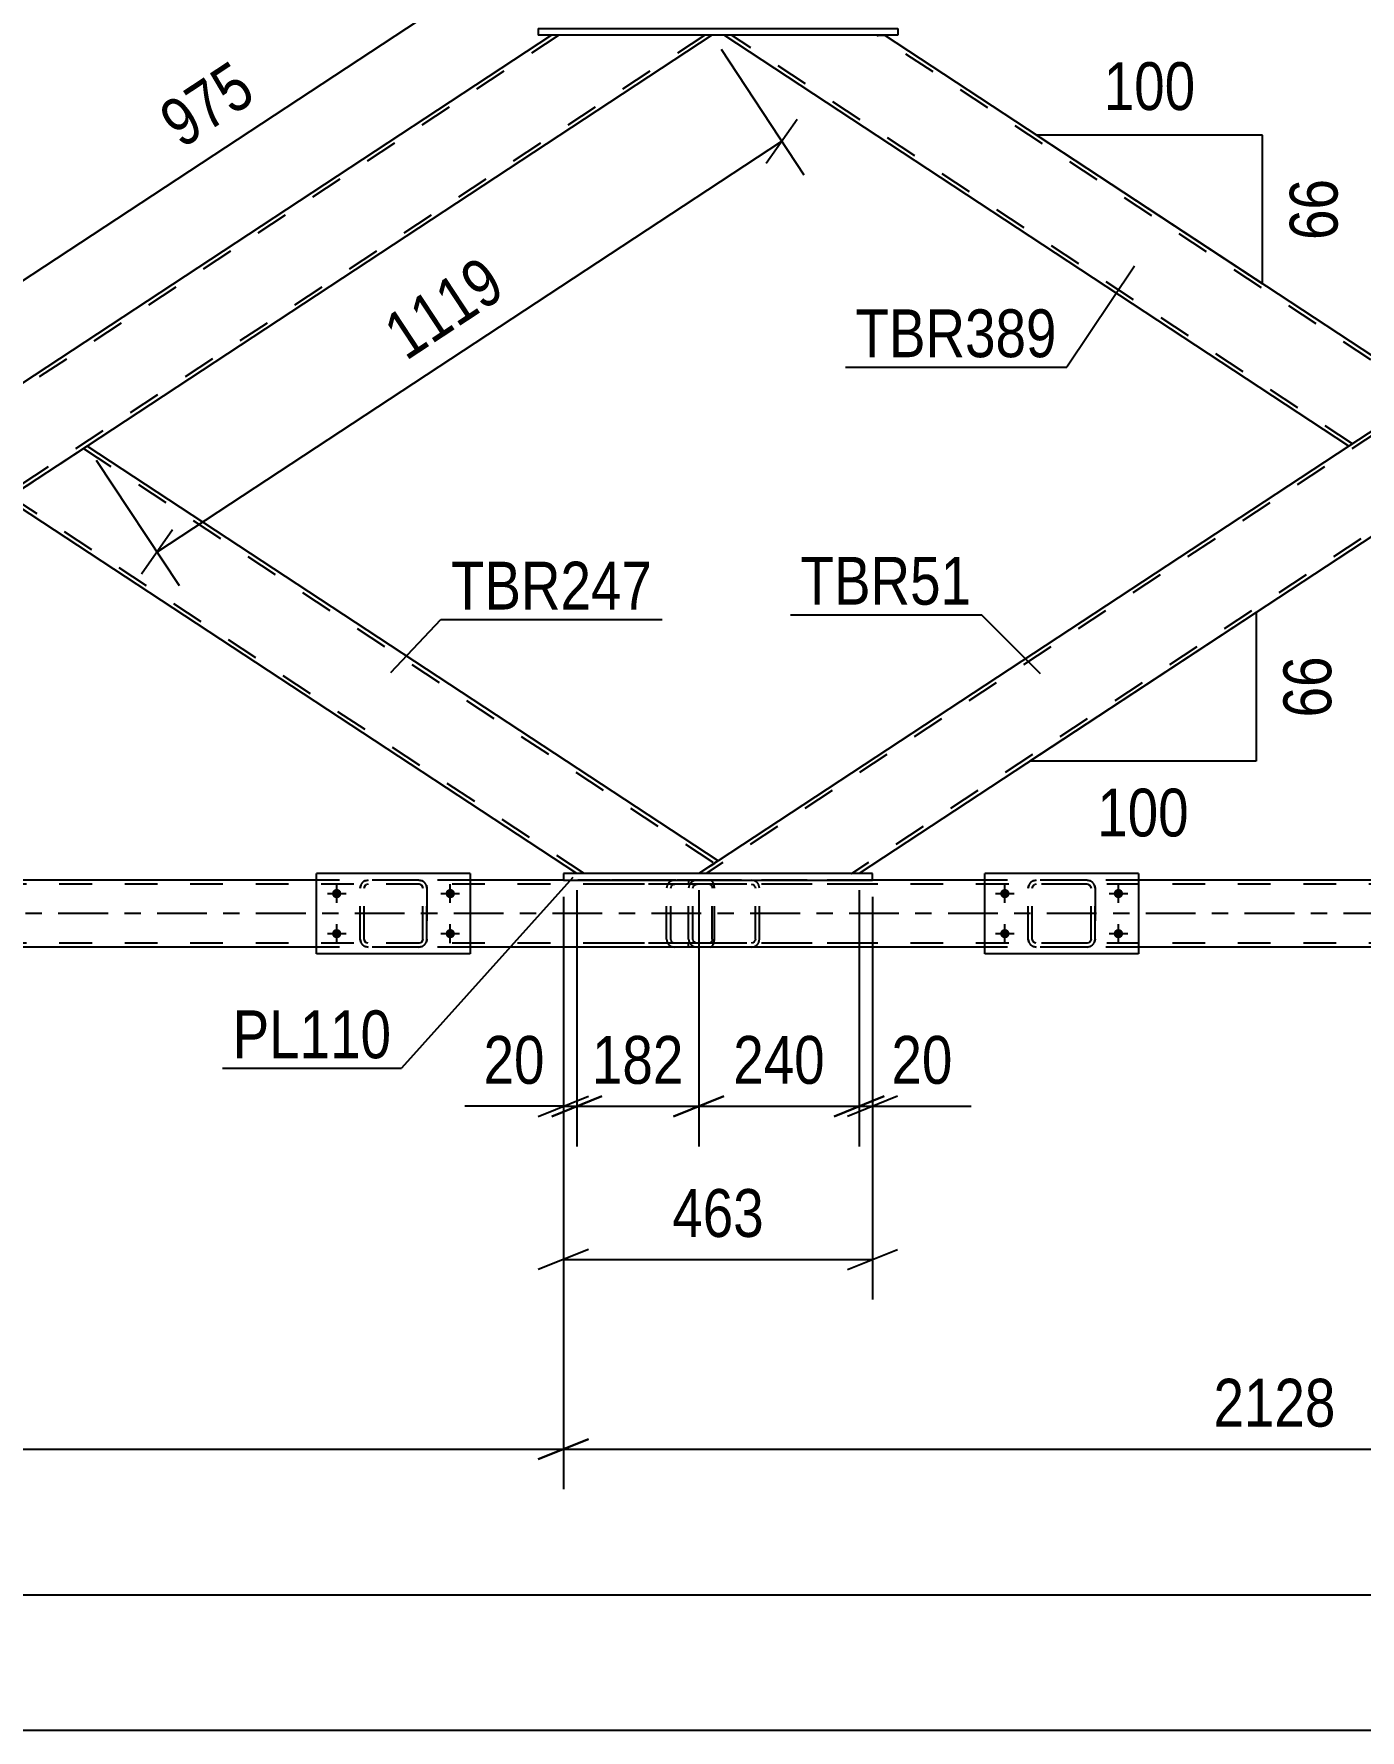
# Model space of a CAD drawing. Header units: millimetres. Extents: x -777 to 412, y -850 to -9.
# Drawn here: x -519 to -439.6, y -169.1 to -67.5 of the extents above; entities that cross this region are included whole.
import ezdxf

# ---------------------------------------------------------------- set-up
doc = ezdxf.new("R2010")
doc.units = ezdxf.units.MM
doc.linetypes.add('DXK_LINE_DOT2', pattern=[3.9198, 1.9599, -1.9599])
doc.linetypes.add('DXK_LINE_DOT3', pattern=[5.9187, 2.979, -0.9799, 0.9799, -0.9799])
doc.styles.add('Arial Narrow', font='ARIALN.TTF', dxfattribs={"height": 0.2})

# ---------------------------------------------------------------- blocks, each defined once
blk = doc.blocks.new('Part-570390744-2685 - 2615')
at = {"color": 2, "linetype": 'Continuous'}
for p, q in [((-440.28, -92.18), (-477.68, -67.58)), ((-468.44, -67.58), (-477.31, -67.58)), ((-435.48, -89.02), (-468.07, -67.58)), ((-435.74, -89.2), (-440.28, -92.18)), ((-435.51, -89.04), (-435.74, -89.2)), ((-435.48, -89.02), (-435.51, -89.04))]:
    blk.add_line(p, q, dxfattribs=at)
at = {"color": 7, "linetype": 'DXK_LINE_DOT2'}
for p, q in [((-477.31, -67.58), (-477.68, -67.58)), ((-440.06, -92.04), (-477.24, -67.58)), ((-477.24, -67.58), (-477.21, -67.58)), ((-435.69, -89.17), (-468.51, -67.58)), ((-468.51, -67.58), (-468.07, -67.58)), ((-435.74, -89.2), (-435.6, -89.11))]:
    blk.add_line(p, q, dxfattribs=at)
blk = doc.blocks.new('Part-570390744-2800 - 2615')
at = {"color": 2, "linetype": 'Continuous'}
for p, q in [((-515.81, -92.18), (-520.61, -95.34)), ((-478.04, -117.02), (-515.81, -92.18)), ((-486.5, -117.78), (-520.61, -95.34)), ((-479.2, -117.78), (-486.12, -117.78)), ((-478.08, -117.04), (-479.2, -117.78)), ((-478.04, -117.02), (-478.08, -117.04))]:
    blk.add_line(p, q, dxfattribs=at)
at = {"color": 7, "linetype": 'DXK_LINE_DOT2'}
for p, q in [((-516.02, -92.33), (-478.26, -117.17)), ((-520.39, -95.2), (-520.37, -95.19)), ((-486.06, -117.78), (-520.39, -95.2)), ((-486.12, -117.78), (-486.5, -117.78)), ((-478.26, -117.17), (-478.48, -117.31)), ((-478.04, -117.02), (-478.04, -117.02))]:
    blk.add_line(p, q, dxfattribs=at)
blk = doc.blocks.new('Part-570390744-2676 - 2615')
at = {"color": 2, "linetype": 'Continuous'}
for p, q in [((-487.3, -117.78), (-487.3, -118.18)), ((-486.12, -117.78), (-487.3, -117.78)), ((-478.82, -117.78), (-479.2, -117.78)), ((-468.79, -117.78), (-469.96, -117.78)), ((-468.79, -118.18), (-468.79, -117.78)), ((-487.3, -118.18), (-468.79, -118.18))]:
    blk.add_line(p, q, dxfattribs=at)
at = {"color": 7, "linetype": 'DXK_LINE_DOT2'}
for p, q in [((-479.2, -117.78), (-486.12, -117.78)), ((-469.96, -117.78), (-478.82, -117.78))]:
    blk.add_line(p, q, dxfattribs=at)
blk = doc.blocks.new('Part-570390744-2782 - 2615')
at = {"color": 7, "linetype": 'DXK_LINE_DOT2'}
for p, q in [((-478.53, -118.18), (-486.19, -118.18)), ((-478.53, -118.42), (-486.19, -118.42)), ((-481.09, -118.49), (-481.12, -118.66)), ((-481.12, -121.7), (-481.12, -118.66)), ((-481.09, -118.48), (-481.09, -118.49)), ((-480.87, -118.66), (-480.85, -118.57)), ((-480.87, -121.7), (-480.87, -118.66)), ((-480.85, -118.57), (-480.8, -118.49)), ((-480.62, -118.18), (-480.81, -118.22)), ((-480.8, -118.49), (-480.72, -118.44)), ((-480.72, -118.44), (-480.62, -118.42)), ((-479.81, -118.18), (-479.81, -118.42)), ((-478.43, -118.22), (-478.53, -118.18)), ((-478.53, -118.42), (-478.48, -118.44)), ((-478.48, -118.44), (-478.43, -118.49)), ((-478.34, -118.32), (-478.43, -118.22)), ((-478.43, -118.49), (-478.4, -118.57)), ((-478.4, -118.57), (-478.39, -118.66)), ((-478.39, -121.7), (-478.39, -118.66)), ((-478.28, -118.48), (-478.34, -118.32)), ((-478.26, -118.66), (-478.28, -118.48)), ((-478.26, -121.7), (-478.26, -118.66)), ((-481.12, -121.7), (-481.1, -121.79)), ((-481.1, -121.79), (-481.09, -121.89)), ((-480.85, -121.79), (-480.87, -121.7)), ((-480.8, -121.87), (-480.85, -121.79)), ((-480.72, -121.92), (-480.8, -121.87)), ((-478.43, -121.87), (-478.48, -121.92)), ((-478.4, -121.79), (-478.43, -121.87)), ((-478.39, -121.7), (-478.4, -121.79)), ((-478.28, -121.89), (-478.26, -121.7)), ((-478.53, -121.94), (-486.19, -121.94)), ((-478.53, -122.18), (-486.19, -122.18)), ((-480.81, -122.15), (-480.62, -122.18)), ((-480.62, -121.94), (-480.72, -121.92)), ((-479.81, -122.18), (-479.81, -121.94)), ((-478.48, -121.92), (-478.53, -121.94)), ((-478.53, -122.18), (-478.43, -122.15)), ((-478.43, -122.15), (-478.34, -122.04)), ((-478.34, -122.04), (-478.28, -121.89))]:
    blk.add_line(p, q, dxfattribs=at)
for centre, start, end in [((-480.64, -118.68), 111.1941, 156.1506), ((-480.64, -121.69), 203.8494, 248.8059)]:
    blk.add_arc(centre, 0.492, start, end, dxfattribs=at)
blk = doc.blocks.new('Part-570390744-2728 - 2615')
at = {"color": 2, "linetype": 'Continuous'}
for p, q in [((-488.81, -67.18), (-488.81, -67.58)), ((-488.81, -67.18), (-467.27, -67.18)), ((-487.64, -67.58), (-488.81, -67.58)), ((-477.31, -67.58), (-478.78, -67.58)), ((-467.27, -67.58), (-468.44, -67.58)), ((-467.27, -67.18), (-467.27, -67.58))]:
    blk.add_line(p, q, dxfattribs=at)
at = {"color": 7, "linetype": 'DXK_LINE_DOT2'}
for p, q in [((-478.78, -67.58), (-487.64, -67.58)), ((-468.44, -67.58), (-477.31, -67.58))]:
    blk.add_line(p, q, dxfattribs=at)
blk = doc.blocks.new('Part-570390744-2874 - 2615')
at = {"color": 2, "linetype": 'Continuous'}
for p, q in [((-492.87, -117.78), (-502.07, -117.78)), ((-502.07, -122.58), (-502.07, -117.78)), ((-492.87, -117.78), (-492.87, -122.58)), ((-492.87, -122.58), (-502.07, -122.58))]:
    blk.add_line(p, q, dxfattribs=at)
blk = doc.blocks.new('Part-570390744-2881 - 2615')
at = {"color": 7, "linetype": 'DXK_LINE_DOT2'}
for p, q in [((-459.47, -118.66), (-459.43, -118.48)), ((-459.43, -118.48), (-459.47, -118.66)), ((-459.47, -121.7), (-459.47, -118.66)), ((-459.47, -118.66), (-459.47, -118.66)), ((-459.47, -121.7), (-459.47, -118.66)), ((-459.23, -118.66), (-459.21, -118.57)), ((-459.21, -118.57), (-459.23, -118.66)), ((-459.23, -121.7), (-459.23, -118.66)), ((-459.23, -118.66), (-459.23, -118.66)), ((-459.23, -121.7), (-459.23, -118.66)), ((-459.21, -118.57), (-459.16, -118.49)), ((-459.16, -118.49), (-459.21, -118.57)), ((-459.17, -118.22), (-458.99, -118.18)), ((-458.99, -118.18), (-459.17, -118.22)), ((-459.16, -118.49), (-459.08, -118.44)), ((-458.99, -118.42), (-459.08, -118.44)), ((-455.95, -118.18), (-458.99, -118.18)), ((-455.95, -118.42), (-458.99, -118.42)), ((-455.95, -118.18), (-455.76, -118.22)), ((-455.76, -118.22), (-455.95, -118.18)), ((-455.86, -118.44), (-455.95, -118.42)), ((-455.86, -118.44), (-455.78, -118.49)), ((-455.78, -118.49), (-455.86, -118.44)), ((-455.78, -118.49), (-455.73, -118.57)), ((-455.73, -118.57), (-455.78, -118.49)), ((-455.73, -118.57), (-455.71, -118.66)), ((-455.71, -118.66), (-455.73, -118.57)), ((-455.71, -121.7), (-455.71, -118.66)), ((-455.71, -118.66), (-455.71, -118.66)), ((-455.71, -121.7), (-455.71, -118.66)), ((-455.5, -118.48), (-455.47, -118.66)), ((-455.47, -118.66), (-455.5, -118.48)), ((-455.47, -121.7), (-455.47, -118.66)), ((-455.47, -118.66), (-455.47, -118.66)), ((-455.47, -118.66), (-455.47, -121.7)), ((-459.47, -121.7), (-459.47, -121.7)), ((-459.43, -121.89), (-459.47, -121.7)), ((-459.47, -121.7), (-459.43, -121.89)), ((-459.23, -121.7), (-459.23, -121.7)), ((-459.21, -121.79), (-459.23, -121.7)), ((-459.23, -121.7), (-459.21, -121.79)), ((-459.16, -121.87), (-459.21, -121.79)), ((-459.21, -121.79), (-459.16, -121.87)), ((-459.08, -121.92), (-459.16, -121.87)), ((-459.16, -121.87), (-459.08, -121.92)), ((-455.78, -121.87), (-455.86, -121.92)), ((-455.73, -121.79), (-455.78, -121.87)), ((-455.78, -121.87), (-455.73, -121.79)), ((-455.71, -121.7), (-455.73, -121.79)), ((-455.73, -121.79), (-455.71, -121.7)), ((-455.71, -121.7), (-455.71, -121.7)), ((-455.47, -121.7), (-455.5, -121.89)), ((-455.5, -121.89), (-455.47, -121.7)), ((-455.47, -121.7), (-455.47, -121.7)), ((-458.99, -122.18), (-459.17, -122.15)), ((-459.17, -122.15), (-458.99, -122.18)), ((-458.99, -121.94), (-459.08, -121.92)), ((-455.95, -121.94), (-458.99, -121.94)), ((-455.95, -122.18), (-458.99, -122.18)), ((-455.86, -121.92), (-455.95, -121.94)), ((-455.76, -122.15), (-455.95, -122.18)), ((-455.95, -122.18), (-455.76, -122.15))]:
    blk.add_line(p, q, dxfattribs=at)
at = {"color": 7, "linetype": 'DXK_LINE_DOT3'}
blk.add_line((-457.47, -120.18), (-457.47, -120.18), dxfattribs=at)
at = {"color": 7, "linetype": 'DXK_LINE_DOT2'}
for centre, start, end in [((-458.99, -118.66), 112.5, 157.5), ((-458.99, -118.66), 112.5, 157.5), ((-455.95, -118.66), 22.5, 67.5), ((-455.95, -118.66), 22.5, 67.5), ((-458.99, -121.7), 202.5, 247.5), ((-458.99, -121.7), 202.5, 247.5), ((-455.95, -121.7), 292.5, 337.5), ((-455.95, -121.7), 292.5, 337.5)]:
    blk.add_arc(centre, 0.48, start, end, dxfattribs=at)
blk = doc.blocks.new('Part-570390744-2882 - 2615')
at = {"color": 2, "linetype": 'Continuous'}
for p, q in [((-452.87, -117.78), (-462.07, -117.78)), ((-462.07, -122.58), (-462.07, -117.78)), ((-452.87, -117.78), (-452.87, -122.58)), ((-452.87, -122.58), (-462.07, -122.58))]:
    blk.add_line(p, q, dxfattribs=at)
blk = doc.blocks.new('Part-570390744-2885 - 2615')
at = {"color": 7, "linetype": 'DXK_LINE_DOT2'}
for p, q in [((-499.47, -118.66), (-499.43, -118.48)), ((-499.43, -118.48), (-499.47, -118.66)), ((-499.47, -121.7), (-499.47, -118.66)), ((-499.47, -118.66), (-499.47, -118.66)), ((-499.47, -121.7), (-499.47, -118.66)), ((-499.23, -118.66), (-499.21, -118.57)), ((-499.21, -118.57), (-499.23, -118.66)), ((-499.23, -121.7), (-499.23, -118.66)), ((-499.23, -118.66), (-499.23, -118.66)), ((-499.23, -121.7), (-499.23, -118.66)), ((-499.21, -118.57), (-499.16, -118.49)), ((-499.16, -118.49), (-499.21, -118.57)), ((-499.17, -118.22), (-498.99, -118.18)), ((-498.99, -118.18), (-499.17, -118.22)), ((-499.16, -118.49), (-499.08, -118.44)), ((-498.99, -118.42), (-499.08, -118.44)), ((-495.95, -118.18), (-498.99, -118.18)), ((-495.95, -118.42), (-498.99, -118.42)), ((-495.95, -118.18), (-495.76, -118.22)), ((-495.76, -118.22), (-495.95, -118.18)), ((-495.86, -118.44), (-495.95, -118.42)), ((-495.86, -118.44), (-495.78, -118.49)), ((-495.78, -118.49), (-495.86, -118.44)), ((-495.78, -118.49), (-495.73, -118.57)), ((-495.73, -118.57), (-495.78, -118.49)), ((-495.73, -118.57), (-495.71, -118.66)), ((-495.71, -118.66), (-495.73, -118.57)), ((-495.71, -121.7), (-495.71, -118.66)), ((-495.71, -118.66), (-495.71, -118.66)), ((-495.71, -121.7), (-495.71, -118.66)), ((-495.5, -118.48), (-495.47, -118.66)), ((-495.47, -118.66), (-495.5, -118.48)), ((-495.47, -121.7), (-495.47, -118.66)), ((-495.47, -118.66), (-495.47, -118.66)), ((-495.47, -118.66), (-495.47, -121.7)), ((-499.47, -121.7), (-499.47, -121.7)), ((-499.43, -121.89), (-499.47, -121.7)), ((-499.47, -121.7), (-499.43, -121.89)), ((-499.23, -121.7), (-499.23, -121.7)), ((-499.21, -121.79), (-499.23, -121.7)), ((-499.23, -121.7), (-499.21, -121.79)), ((-499.16, -121.87), (-499.21, -121.79)), ((-499.21, -121.79), (-499.16, -121.87)), ((-499.08, -121.92), (-499.16, -121.87)), ((-499.16, -121.87), (-499.08, -121.92)), ((-495.78, -121.87), (-495.86, -121.92)), ((-495.73, -121.79), (-495.78, -121.87)), ((-495.78, -121.87), (-495.73, -121.79)), ((-495.71, -121.7), (-495.73, -121.79)), ((-495.73, -121.79), (-495.71, -121.7)), ((-495.71, -121.7), (-495.71, -121.7)), ((-495.47, -121.7), (-495.5, -121.89)), ((-495.5, -121.89), (-495.47, -121.7)), ((-495.47, -121.7), (-495.47, -121.7)), ((-498.99, -122.18), (-499.17, -122.15)), ((-499.17, -122.15), (-498.99, -122.18)), ((-498.99, -121.94), (-499.08, -121.92)), ((-495.95, -121.94), (-498.99, -121.94)), ((-495.95, -122.18), (-498.99, -122.18)), ((-495.86, -121.92), (-495.95, -121.94)), ((-495.76, -122.15), (-495.95, -122.18)), ((-495.95, -122.18), (-495.76, -122.15))]:
    blk.add_line(p, q, dxfattribs=at)
at = {"color": 7, "linetype": 'DXK_LINE_DOT3'}
blk.add_line((-497.47, -120.18), (-497.47, -120.18), dxfattribs=at)
at = {"color": 7, "linetype": 'DXK_LINE_DOT2'}
for centre, start, end in [((-498.99, -118.66), 112.5, 157.5), ((-498.99, -118.66), 112.5, 157.5), ((-495.95, -118.66), 22.5, 67.5), ((-495.95, -118.66), 22.5, 67.5), ((-498.99, -121.7), 202.5, 247.5), ((-498.99, -121.7), 202.5, 247.5), ((-495.95, -121.7), 292.5, 337.5), ((-495.95, -121.7), 292.5, 337.5)]:
    blk.add_arc(centre, 0.48, start, end, dxfattribs=at)
blk = doc.blocks.new('Part-570390744-3141 - 2615')
at = {"color": 7, "linetype": 'DXK_LINE_DOT2'}
for p, q in [((-64.74, -118.42), (-670.07, -118.42)), ((-492.87, -118.18), (-502.07, -118.18)), ((-468.79, -118.18), (-487.3, -118.18)), ((-452.87, -118.18), (-462.07, -118.18)), ((-64.74, -121.94), (-670.07, -121.94)), ((-492.87, -122.18), (-502.07, -122.18)), ((-452.87, -122.18), (-462.07, -122.18))]:
    blk.add_line(p, q, dxfattribs=at)
at = {"color": 2, "linetype": 'Continuous'}
for p, q in [((-502.07, -118.18), (-532.87, -118.18)), ((-487.3, -118.18), (-492.87, -118.18)), ((-462.07, -118.18), (-468.79, -118.18)), ((-422.07, -118.18), (-452.87, -118.18)), ((-502.07, -122.18), (-532.87, -122.18)), ((-462.07, -122.18), (-492.87, -122.18)), ((-422.07, -122.18), (-452.87, -122.18))]:
    blk.add_line(p, q, dxfattribs=at)
at = {"color": 7, "linetype": 'DXK_LINE_DOT3'}
blk.add_line((-64.74, -120.18), (-670.07, -120.18), dxfattribs=at)
blk = doc.blocks.new('Bolt-570390744-2973 - 2615')
at = {"linetype": 'Continuous'}
for points in [[(-460.87, -118.7, -1), (-460.87, -119.26, -1)], [(-454.07, -118.7, -1), (-454.07, -119.26, -1)], [(-460.87, -121.1, -1), (-460.87, -121.66, -1)], [(-454.07, -121.1, -1), (-454.07, -121.66, -1)]]:
    blk.add_hatch(color=1, dxfattribs=at).paths.add_polyline_path(points)
at = {"color": 1, "linetype": 'Continuous'}
for p, q in [((-460.87, -119.54), (-460.87, -118.42)), ((-454.07, -119.54), (-454.07, -118.42)), ((-461.43, -118.98), (-460.31, -118.98)), ((-454.63, -118.98), (-453.51, -118.98)), ((-460.87, -121.94), (-460.87, -120.82)), ((-454.07, -121.94), (-454.07, -120.82)), ((-461.43, -121.38), (-460.31, -121.38)), ((-454.63, -121.38), (-453.51, -121.38))]:
    blk.add_line(p, q, dxfattribs=at)
blk = doc.blocks.new('Part-570390744-3093 - 2615')
at = {"color": 7, "linetype": 'DXK_LINE_DOT2'}
for p, q in [((-487.58, -67.58), (-563.89, -117.78)), ((-478.84, -67.58), (-555.16, -117.78)), ((-487.64, -67.58), (-488.02, -67.58)), ((-478.88, -67.58), (-478.84, -67.58)), ((-478.41, -67.58), (-478.84, -67.58)), ((-515.81, -92.18), (-520.61, -95.34))]:
    blk.add_line(p, q, dxfattribs=at)
at = {"color": 2, "linetype": 'Continuous'}
for p, q in [((-488.02, -67.58), (-563.18, -117.02)), ((-478.41, -67.58), (-515.81, -92.18)), ((-478.78, -67.58), (-487.64, -67.58))]:
    blk.add_line(p, q, dxfattribs=at)
blk = doc.blocks.new('Bolt-570390744-2991 - 2615')
at = {"linetype": 'Continuous'}
for points in [[(-500.87, -118.7, -1), (-500.87, -119.26, -1)], [(-494.07, -118.7, -1), (-494.07, -119.26, -1)], [(-500.87, -121.1, -1), (-500.87, -121.66, -1)], [(-494.07, -121.1, -1), (-494.07, -121.66, -1)]]:
    blk.add_hatch(color=1, dxfattribs=at).paths.add_polyline_path(points)
at = {"color": 1, "linetype": 'Continuous'}
for p, q in [((-500.87, -119.54), (-500.87, -118.42)), ((-494.07, -119.54), (-494.07, -118.42)), ((-501.43, -118.98), (-500.31, -118.98)), ((-494.63, -118.98), (-493.51, -118.98)), ((-500.87, -121.94), (-500.87, -120.82)), ((-494.07, -121.94), (-494.07, -120.82)), ((-501.43, -121.38), (-500.31, -121.38)), ((-494.63, -121.38), (-493.51, -121.38))]:
    blk.add_line(p, q, dxfattribs=at)
blk = doc.blocks.new('Part-570390744-3054 - 2615')
at = {"color": 7, "linetype": 'DXK_LINE_DOT2'}
for p, q in [((-479.77, -118.49), (-479.81, -118.66)), ((-479.81, -121.7), (-479.81, -118.66)), ((-479.77, -118.48), (-479.77, -118.49)), ((-479.55, -118.66), (-479.53, -118.57)), ((-479.55, -121.7), (-479.55, -118.66)), ((-479.53, -118.57), (-479.48, -118.49)), ((-479.3, -118.18), (-479.49, -118.22)), ((-479.48, -118.49), (-479.39, -118.44)), ((-479.39, -118.44), (-479.3, -118.42)), ((-469.55, -118.18), (-479.3, -118.18)), ((-469.55, -118.42), (-479.3, -118.42)), ((-475.86, -118.22), (-476.06, -118.18)), ((-476.06, -118.42), (-475.96, -118.44)), ((-475.96, -118.44), (-475.88, -118.49)), ((-475.88, -118.49), (-475.82, -118.57)), ((-475.82, -118.57), (-475.8, -118.66)), ((-475.8, -121.7), (-475.8, -118.66)), ((-475.59, -118.49), (-475.59, -118.48)), ((-475.55, -118.66), (-475.59, -118.49)), ((-475.55, -121.7), (-475.55, -118.66)), ((-479.81, -121.7), (-479.79, -121.79)), ((-479.79, -121.79), (-479.77, -121.89)), ((-479.53, -121.79), (-479.55, -121.7)), ((-479.48, -121.87), (-479.53, -121.79)), ((-479.39, -121.92), (-479.48, -121.87)), ((-475.88, -121.87), (-475.96, -121.92)), ((-475.82, -121.79), (-475.88, -121.87)), ((-475.8, -121.7), (-475.82, -121.79)), ((-475.59, -121.89), (-475.57, -121.79)), ((-475.57, -121.79), (-475.55, -121.7)), ((-479.49, -122.15), (-479.3, -122.18)), ((-479.3, -121.94), (-479.39, -121.92)), ((-469.55, -121.94), (-479.3, -121.94)), ((-469.55, -122.18), (-479.3, -122.18)), ((-475.96, -121.92), (-476.06, -121.94)), ((-476.06, -122.18), (-475.86, -122.15))]:
    blk.add_line(p, q, dxfattribs=at)
for centre, start, end in [((-479.31, -118.68), 110.7583, 155.68), ((-476.04, -118.68), 24.32, 69.2417), ((-479.31, -121.68), 204.32, 249.2417), ((-476.04, -121.68), 290.7583, 335.68)]:
    blk.add_arc(centre, 0.496, start, end, dxfattribs=at)
blk = doc.blocks.new('Part-570390744-3066 - 2615')
at = {"color": 7, "linetype": 'DXK_LINE_DOT2'}
for p, q in [((-402.44, -67.58), (-478.76, -117.78)), ((-393.71, -67.58), (-470.03, -117.78)), ((-435.48, -89.02), (-440.28, -92.18)), ((-478.04, -117.02), (-479.2, -117.78)), ((-478.82, -117.78), (-479.2, -117.78)), ((-470.06, -117.78), (-470.03, -117.78)), ((-469.59, -117.78), (-469.96, -117.78))]:
    blk.add_line(p, q, dxfattribs=at)
at = {"color": 2, "linetype": 'Continuous'}
for p, q in [((-440.28, -92.18), (-478.04, -117.02)), ((-435.48, -95.34), (-469.59, -117.78)), ((-469.96, -117.78), (-478.82, -117.78))]:
    blk.add_line(p, q, dxfattribs=at)
blk = doc.blocks.new('AngleDimension-570390744-58801 - 2615')
at = {"color": 7, "linetype": 'Continuous'}
for p, q in [((-445.83, -102.15), (-459.37, -111.06)), ((-445.83, -102.15), (-445.83, -111.06)), ((-452.74, -106.7), (-459.37, -111.06)), ((-445.83, -111.06), (-459.37, -111.06))]:
    blk.add_line(p, q, dxfattribs=at)
at = {"color": 0}
for points in [[(-440.73, -104.18), (-444.93, -104.18), (-444.93, -109.03), (-440.73, -109.03)], [(-449.26, -116.16), (-449.26, -111.96), (-455.94, -111.96), (-455.94, -116.16)]]:
    blk.add_wipeout(points, dxfattribs=at)
at = {"color": 3, "style": 'Arial Narrow'}
blk.add_text('66', height=2.863, rotation=90.0002, dxfattribs=at).set_placement((-441.33, -108.43))
blk.add_text('100', height=2.863, dxfattribs=at).set_placement((-455.34, -115.56))
blk = doc.blocks.new('StraightDimension-570390744-3850 - 2615')
at = {"color": 7, "linetype": 'Continuous'}
for p, q in [((-477.86, -68.42), (-472.91, -75.93)), ((-475.16, -75.25), (-473.31, -72.6)), ((-511.63, -98.53), (-474.23, -73.93)), ((-515.26, -93.02), (-510.31, -100.53)), ((-510.71, -97.2), (-512.56, -99.85))]:
    blk.add_line(p, q, dxfattribs=at)
at = {"color": 0}
blk.add_wipeout([(-489.79, -83.26), (-492.1, -79.75), (-499.21, -84.43), (-496.9, -87.94)], dxfattribs=at)
at = {"color": 3, "style": 'Arial Narrow'}
blk.add_text('1119', height=2.863, rotation=33.3347, dxfattribs=at).set_placement((-496.73, -87.11))
blk = doc.blocks.new('StraightDimension-570390744-4302 - 2615')
at = {"color": 7, "linetype": 'Continuous'}
blk.add_line((-710.13, -169.07), (-64.1, -169.07), dxfattribs=at)
blk = doc.blocks.new('StraightDimension-570390744-3984 - 2615')
at = {"color": 7, "linetype": 'Continuous'}
for p, q in [((-486.5, -118.78), (-486.5, -134.12)), ((-479.2, -118.78), (-479.2, -134.12)), ((-488, -132.32), (-485, -131.12)), ((-486.5, -131.72), (-479.2, -131.72)), ((-477.7, -131.12), (-480.7, -132.32))]:
    blk.add_line(p, q, dxfattribs=at)
at = {"color": 0}
blk.add_wipeout([(-479.5, -130.97), (-479.5, -126.77), (-486.19, -126.77), (-486.19, -130.97)], dxfattribs=at)
at = {"color": 3, "style": 'Arial Narrow'}
blk.add_text('182', height=2.863, dxfattribs=at).set_placement((-485.59, -130.37))
blk = doc.blocks.new('StraightDimension-570390744-4243 - 2615')
at = {"color": 7, "linetype": 'Continuous'}
for p, q in [((-487.3, -119.18), (-487.3, -154.65)), ((-572.43, -152.25), (-487.3, -152.25)), ((-488.8, -152.85), (-485.8, -151.65))]:
    blk.add_line(p, q, dxfattribs=at)
blk = doc.blocks.new('StraightDimension-570390744-3992 - 2615')
at = {"color": 7, "linetype": 'Continuous'}
for p, q in [((-479.2, -118.78), (-479.2, -134.12)), ((-469.59, -118.78), (-469.59, -134.12)), ((-480.7, -132.32), (-477.7, -131.12)), ((-479.2, -131.72), (-469.59, -131.72)), ((-468.09, -131.12), (-471.09, -132.32))]:
    blk.add_line(p, q, dxfattribs=at)
at = {"color": 0}
blk.add_wipeout([(-471.05, -130.97), (-471.05, -126.77), (-477.73, -126.77), (-477.73, -130.97)], dxfattribs=at)
at = {"color": 3, "style": 'Arial Narrow'}
blk.add_text('240', height=2.863, dxfattribs=at).set_placement((-477.13, -130.37))
blk = doc.blocks.new('AngleDimension-570390744-58803 - 2615')
at = {"color": 7, "linetype": 'Continuous'}
for p, q in [((-456.31, -75.32), (-458.98, -73.56)), ((-445.45, -73.56), (-458.98, -73.56)), ((-445.45, -82.46), (-458.98, -73.56)), ((-445.45, -82.46), (-445.45, -73.56))]:
    blk.add_line(p, q, dxfattribs=at)
at = {"color": 0}
for points in [[(-448.87, -72.66), (-448.87, -68.46), (-455.55, -68.46), (-455.55, -72.66)], [(-440.35, -75.58), (-444.55, -75.58), (-444.55, -80.44), (-440.35, -80.44)]]:
    blk.add_wipeout(points, dxfattribs=at)
at = {"color": 3, "style": 'Arial Narrow'}
blk.add_text('100', height=2.863, dxfattribs=at).set_placement((-454.95, -72.06))
blk.add_text('66', height=2.863, rotation=90.0002, dxfattribs=at).set_placement((-440.95, -79.84))
blk = doc.blocks.new('StraightDimension-570390744-3868 - 2615')
at = {"color": 7, "linetype": 'Continuous'}
for p, q in [((-488.56, -66.75), (-492.39, -60.93)), ((-491.75, -64.63), (-489.9, -61.98)), ((-523.42, -84.75), (-490.83, -63.31)), ((-521.16, -88.19), (-524.99, -82.37)), ((-522.5, -83.42), (-524.34, -86.07))]:
    blk.add_line(p, q, dxfattribs=at)
at = {"color": 0}
blk.add_wipeout([(-504.74, -71.57), (-507.05, -68.06), (-512.64, -71.73), (-510.33, -75.24)], dxfattribs=at)
at = {"color": 3, "style": 'Arial Narrow'}
blk.add_text('975', height=2.863, rotation=33.3347, dxfattribs=at).set_placement((-510.16, -74.41))
blk = doc.blocks.new('StraightDimension-570390744-3976 - 2615')
at = {"color": 7, "linetype": 'Continuous'}
for p, q in [((-486.5, -118.78), (-486.5, -134.12)), ((-487.3, -119.18), (-487.3, -134.12)), ((-487.3, -131.72), (-493.2, -131.72)), ((-487.3, -131.72), (-493.2, -131.72)), ((-488.8, -132.32), (-485.8, -131.12)), ((-485, -131.12), (-488, -132.32)), ((-487.3, -131.72), (-486.5, -131.72))]:
    blk.add_line(p, q, dxfattribs=at)
at = {"color": 0}
blk.add_wipeout([(-487.82, -130.97), (-487.82, -126.77), (-492.68, -126.77), (-492.68, -130.97)], dxfattribs=at)
at = {"color": 3, "style": 'Arial Narrow'}
blk.add_text('20', height=2.863, dxfattribs=at).set_placement((-492.08, -130.37))
blk = doc.blocks.new('StraightDimension-570390744-4000 - 2615')
at = {"color": 7, "linetype": 'Continuous'}
for p, q in [((-469.59, -118.78), (-469.59, -134.12)), ((-468.79, -119.18), (-468.79, -134.12)), ((-471.09, -132.32), (-468.09, -131.12)), ((-467.29, -131.12), (-470.29, -132.32)), ((-469.59, -131.72), (-468.79, -131.72)), ((-468.79, -131.72), (-462.88, -131.72)), ((-468.79, -131.72), (-462.88, -131.72))]:
    blk.add_line(p, q, dxfattribs=at)
at = {"color": 0}
blk.add_wipeout([(-463.41, -130.97), (-463.41, -126.77), (-468.26, -126.77), (-468.26, -130.97)], dxfattribs=at)
at = {"color": 3, "style": 'Arial Narrow'}
blk.add_text('20', height=2.863, dxfattribs=at).set_placement((-467.66, -130.37))
blk = doc.blocks.new('StraightDimension-570390744-4009 - 2615')
at = {"color": 7, "linetype": 'Continuous'}
for p, q in [((-487.3, -119.18), (-487.3, -143.29)), ((-468.79, -119.18), (-468.79, -143.29)), ((-485.8, -140.29), (-488.8, -141.49)), ((-487.3, -140.89), (-468.79, -140.89)), ((-470.29, -141.49), (-467.29, -140.29))]:
    blk.add_line(p, q, dxfattribs=at)
at = {"color": 0}
blk.add_wipeout([(-474.7, -140.14), (-474.7, -135.94), (-481.38, -135.94), (-481.38, -140.14)], dxfattribs=at)
at = {"color": 3, "style": 'Arial Narrow'}
blk.add_text('463', height=2.863, dxfattribs=at).set_placement((-480.78, -139.54))
blk = doc.blocks.new('StraightDimension-570390744-4253 - 2615')
at = {"color": 7, "linetype": 'Continuous'}
for p, q in [((-487.3, -119.18), (-487.3, -154.65)), ((-485.8, -151.65), (-488.8, -152.85)), ((-487.3, -152.25), (-402.16, -152.25))]:
    blk.add_line(p, q, dxfattribs=at)
at = {"color": 0}
blk.add_wipeout([(-440.47, -151.5), (-440.47, -147.3), (-448.98, -147.3), (-448.98, -151.5)], dxfattribs=at)
at = {"color": 3, "style": 'Arial Narrow'}
blk.add_text('2128', height=2.863, dxfattribs=at).set_placement((-448.38, -150.9))
blk = doc.blocks.new('StraightDimension-570390744-4356 - 2615')
at = {"color": 7, "linetype": 'Continuous'}
blk.add_line((-709.49, -160.97), (-64.74, -160.97), dxfattribs=at)
blk = doc.blocks.new('Mark-570390744-2681 - 2615')
at = {"color": 30, "linetype": 'Continuous'}
for p in [(-453.11, -81.41), (-470.41, -87.46)]:
    blk.add_line(p, (-457.15, -87.46), dxfattribs=at)
at = {"color": 0}
blk.add_wipeout([(-457.75, -86.86), (-457.75, -83.86), (-469.81, -83.86), (-469.81, -86.86)], dxfattribs=at)
blk.add_wipeout([(-457.75, -86.86), (-457.75, -83.86), (-469.81, -83.86), (-469.81, -86.86)], dxfattribs=at)
at = {"color": 3, "style": 'Arial Narrow'}
blk.add_text('TBR389', height=2.863, dxfattribs=at).set_placement((-469.81, -86.86))
blk = doc.blocks.new('Mark-570390744-2672 - 2615')
at = {"color": 30, "linetype": 'Continuous'}
for p in [(-486.74, -118.01), (-507.7, -129.44)]:
    blk.add_line(p, (-496.99, -129.44), dxfattribs=at)
at = {"color": 0}
blk.add_wipeout([(-497.59, -128.84), (-497.59, -125.84), (-507.1, -125.84), (-507.1, -128.84)], dxfattribs=at)
blk.add_wipeout([(-497.59, -128.84), (-497.59, -125.84), (-507.1, -125.84), (-507.1, -128.84)], dxfattribs=at)
at = {"color": 3, "style": 'Arial Narrow'}
blk.add_text('PL110', height=2.863, dxfattribs=at).set_placement((-507.1, -128.84))
blk = doc.blocks.new('Mark-570390744-2796 - 2615')
at = {"color": 30, "linetype": 'Continuous'}
for p, q in [((-497.62, -105.74), (-494.63, -102.57)), ((-494.63, -102.57), (-481.38, -102.57))]:
    blk.add_line(p, q, dxfattribs=at)
at = {"color": 0}
blk.add_wipeout([(-481.98, -101.97), (-481.98, -98.97), (-494.03, -98.97), (-494.03, -101.97)], dxfattribs=at)
blk.add_wipeout([(-481.98, -101.97), (-481.98, -98.97), (-494.03, -98.97), (-494.03, -101.97)], dxfattribs=at)
at = {"color": 3, "style": 'Arial Narrow'}
blk.add_text('TBR247', height=2.863, dxfattribs=at).set_placement((-494.03, -101.97))
blk = doc.blocks.new('Mark-570390744-3062 - 2615')
at = {"color": 30, "linetype": 'Continuous'}
for p in [(-473.7, -102.28), (-458.74, -105.82)]:
    blk.add_line(p, (-462.27, -102.28), dxfattribs=at)
at = {"color": 0}
blk.add_wipeout([(-462.87, -101.68), (-462.87, -98.68), (-473.1, -98.68), (-473.1, -101.68)], dxfattribs=at)
blk.add_wipeout([(-462.87, -101.68), (-462.87, -98.68), (-473.1, -98.68), (-473.1, -101.68)], dxfattribs=at)
at = {"color": 3, "style": 'Arial Narrow'}
blk.add_text('TBR51', height=2.863, dxfattribs=at).set_placement((-473.1, -101.68))

msp = doc.modelspace()

# ---------------------------------------------------------------- block references
for name in ['Part-570390744-3093 - 2615', 'Part-570390744-2728 - 2615', 'Part-570390744-3066 - 2615', 'Part-570390744-2685 - 2615', 'Part-570390744-2800 - 2615', 'Part-570390744-2874 - 2615', 'Part-570390744-2676 - 2615', 'Part-570390744-2882 - 2615', 'Part-570390744-3141 - 2615', 'Bolt-570390744-2991 - 2615', 'Part-570390744-2885 - 2615', 'Part-570390744-2782 - 2615', 'Part-570390744-3054 - 2615', 'Bolt-570390744-2973 - 2615', 'Part-570390744-2881 - 2615', 'StraightDimension-570390744-4302 - 2615']:
    msp.add_blockref(name, (0, 0))

# ---------------------------------------------------------------- next in the draw order: block references
for name in ['StraightDimension-570390744-3850 - 2615', 'AngleDimension-570390744-58803 - 2615', 'AngleDimension-570390744-58801 - 2615', 'StraightDimension-570390744-3984 - 2615']:
    msp.add_blockref(name, (0, 0))

# ---------------------------------------------------------------- next in the draw order: block references
for name in ['StraightDimension-570390744-3868 - 2615', 'Mark-570390744-2681 - 2615', 'Mark-570390744-2796 - 2615', 'Mark-570390744-3062 - 2615', 'StraightDimension-570390744-3992 - 2615', 'StraightDimension-570390744-4243 - 2615']:
    msp.add_blockref(name, (0, 0))

# ---------------------------------------------------------------- next in the draw order: block references
for name in ['StraightDimension-570390744-3976 - 2615', 'StraightDimension-570390744-4000 - 2615']:
    msp.add_blockref(name, (0, 0))

# ---------------------------------------------------------------- next in the draw order: block references
msp.add_blockref('StraightDimension-570390744-4009 - 2615', (0, 0))

# ---------------------------------------------------------------- next in the draw order: block references
msp.add_blockref('StraightDimension-570390744-4253 - 2615', (0, 0))

# ---------------------------------------------------------------- next in the draw order: block references
msp.add_blockref('StraightDimension-570390744-4356 - 2615', (0, 0))

# ---------------------------------------------------------------- next in the draw order: block references
msp.add_blockref('Mark-570390744-2672 - 2615', (0, 0))

doc.saveas('drawing.dxf')
